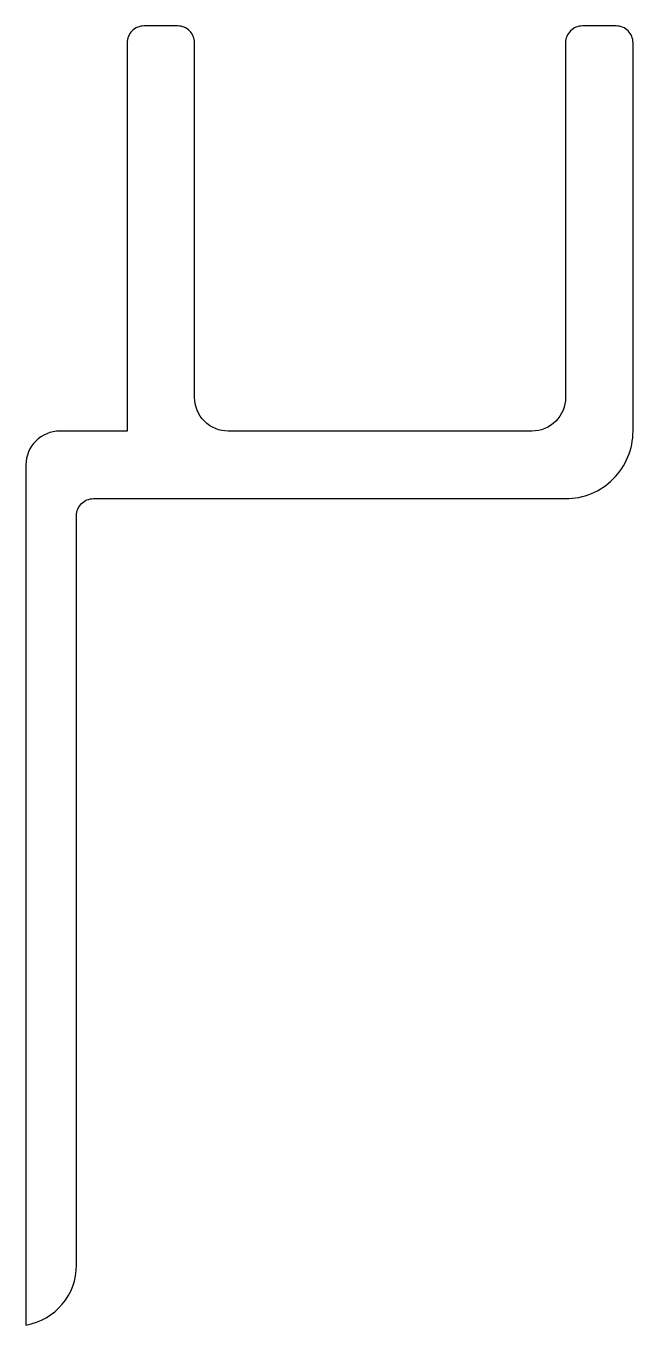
# Model space of a CAD drawing. Extents: x 259.9 to 277.9, y 234.4 to 272.8.
import ezdxf

# ---------------------------------------------------------------- set-up
doc = ezdxf.new("R2010")
doc.units = 0
doc.layers.add('ANA', color=220, linetype='CONTINUOUS')

msp = doc.modelspace()

# ---------------------------------------------------------------- linework, layer by layer
at = {"layer": 'ANA'}
msp.add_lwpolyline([(259.9, 234.374, 0.365977), (261.4, 236.149), (261.4, 258.349, -0.414214), (261.9, 258.849), (275.9, 258.849, 0.414214), (277.9, 260.849), (277.9, 272.349, 0.414214), (277.4, 272.849), (276.4, 272.849, 0.414214), (275.9, 272.349), (275.9, 261.849, -0.414214), (274.9, 260.849), (265.9, 260.849, -0.414214), (264.9, 261.849), (264.9, 272.349, 0.414214), (264.4, 272.849), (263.4, 272.849, 0.414214), (262.9, 272.349), (262.9, 260.849), (260.9, 260.849, 0.414214), (259.9, 259.849)], format="xyb", close=True, dxfattribs=at)

doc.saveas('drawing.dxf')
